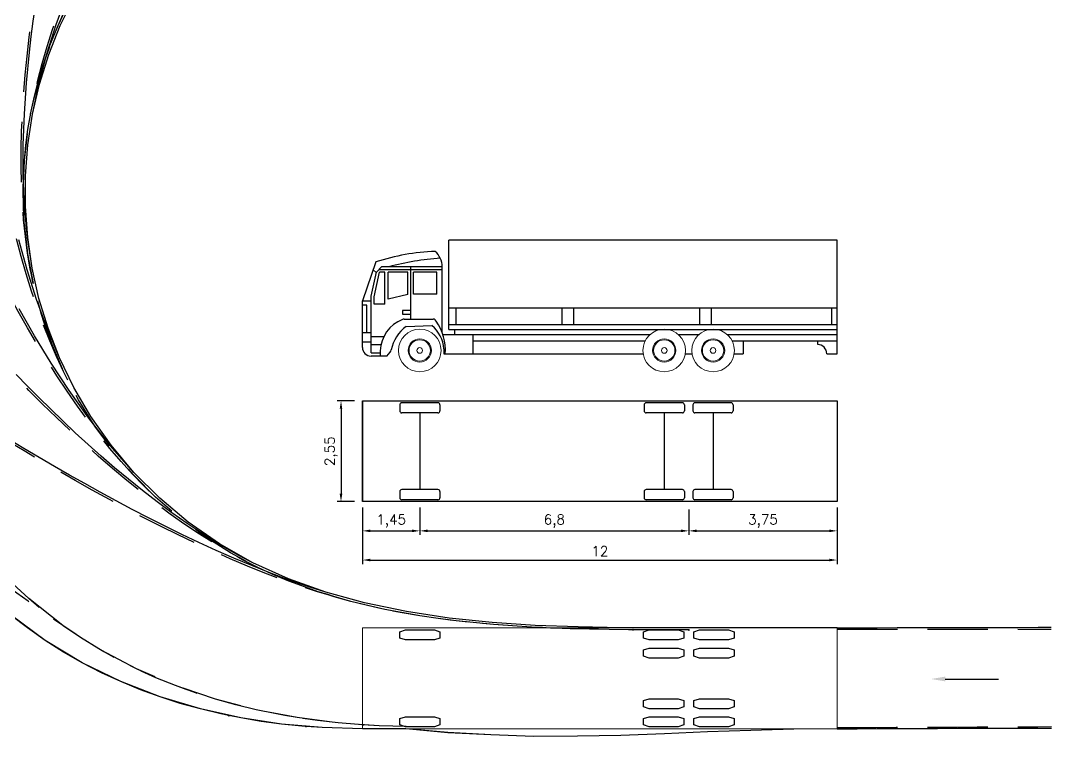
# Model space of a CAD drawing. Header units: millimetres. Extents: x -39.7 to 1.2, y -0.2 to 39.9.
# Drawn here: x -26.06 to 0, y -0.21 to 17.89 of the extents above; entities that cross this region are included whole.
import ezdxf
from ezdxf import colors
from ezdxf.entities.mleader import LeaderData, LeaderLine
from ezdxf.math import Vec2, Vec3

# ---------------------------------------------------------------- set-up
doc = ezdxf.new("R2010")
doc.units = ezdxf.units.MM
doc.linetypes.add('DASHEDX2', pattern=[1.5, 1, -0.5])
doc.styles.get("Standard").update_dxf_attribs({"font": 'romans'})
doc.dimstyles.new('ISO-25', dxfattribs={"dimtxt": 2.5, "dimasz": 2.5, "dimexe": 1.25, "dimexo": 0.625, "dimtad": 1, "dimtxsty": 'Standard', "dimcen": 2.5, "dimadec": 0, "dimazin": 0, "dimtfac": 1, "dimtmove": 0, "dimatfit": 3, "dimfxl": 1, "dimarcsym": 0})

# ---------------------------------------------------------------- blocks, each defined once
blk = doc.blocks.new('*U940')
at = {"color": 2, "lineweight": 0}
blk.add_circle((0, 0), 0.0127, dxfattribs=at)
blk = doc.blocks.new('*U941')
at = {"color": 2, "lineweight": 0}
blk.add_circle((0, 0), 0.0127, dxfattribs=at)
blk = doc.blocks.new('*U942')
at = {"color": 2, "lineweight": 0}
blk.add_circle((0, 0), 0.0127, dxfattribs=at)
blk = doc.blocks.new('*U943')
at = {"color": 1, "lineweight": 0}
blk.add_circle((0, 0), 0.0127, dxfattribs=at)
blk = doc.blocks.new('*U945')
at = {"color": 1, "linetype": 'Continuous', "lineweight": 0, "ltscale": 1.524}
blk.add_lwpolyline([(0, 1.275), (-12, 1.275), (-12, -1.275), (0, -1.275), (0, 1.275), (0, 1.275)], close=True, dxfattribs=at)
at = {"color": 2, "linetype": 'Continuous', "ltscale": 1.524, "flags": 128}
for points in [[(-9.393, 1.018752), (-9.393, 1.177248), (-9.25076, 1.225), (-8.51924, 1.225), (-8.377, 1.177248), (-8.377, 1.018752), (-8.51924, 0.971), (-9.25076, 0.971)], [(-8.123, 1.018752), (-8.123, 1.177248), (-7.98076, 1.225), (-7.24924, 1.225), (-7.107, 1.177248), (-7.107, 1.018752), (-7.24924, 0.971), (-7.98076, 0.971)], [(-9.393, 0.561552), (-9.393, 0.720048), (-9.25076, 0.7678), (-8.51924, 0.7678), (-8.377, 0.720048), (-8.377, 0.561552), (-8.51924, 0.5138), (-9.25076, 0.5138)], [(-8.123, 0.561552), (-8.123, 0.720048), (-7.98076, 0.7678), (-7.24924, 0.7678), (-7.107, 0.720048), (-7.107, 0.561552), (-7.24924, 0.5138), (-7.98076, 0.5138)], [(-9.393, -0.720048), (-9.393, -0.561552), (-9.25076, -0.5138), (-8.51924, -0.5138), (-8.377, -0.561552), (-8.377, -0.720048), (-8.51924, -0.7678), (-9.25076, -0.7678)], [(-8.123, -0.720048), (-8.123, -0.561552), (-7.98076, -0.5138), (-7.24924, -0.5138), (-7.107, -0.561552), (-7.107, -0.720048), (-7.24924, -0.7678), (-7.98076, -0.7678)], [(-9.393, -1.177248), (-9.393, -1.018752), (-9.25076, -0.971), (-8.51924, -0.971), (-8.377, -1.018752), (-8.377, -1.177248), (-8.51924, -1.225), (-9.25076, -1.225)], [(-8.123, -1.177248), (-8.123, -1.018752), (-7.98076, -0.971), (-7.24924, -0.971), (-7.107, -1.018752), (-7.107, -1.177248), (-7.24924, -1.225), (-7.98076, -1.225)]]:
    blk.add_lwpolyline(points, close=True, dxfattribs=at)
blk = doc.blocks.new('*U944')
at = {"color": 2, "linetype": 'Continuous', "ltscale": 1.524, "flags": 128}
for points in [[(-0.508, 1.018752), (-0.508, 1.177248), (-0.36576, 1.225), (0.36576, 1.225), (0.508, 1.177248), (0.508, 1.018752), (0.36576, 0.971), (-0.36576, 0.971)], [(-0.508, -1.177248), (-0.508, -1.018752), (-0.36576, -0.971), (0.36576, -0.971), (0.508, -1.018752), (0.508, -1.177248), (0.36576, -1.225), (-0.36576, -1.225)]]:
    blk.add_lwpolyline(points, close=True, dxfattribs=at)
at = {"rotation": 180}
blk.add_blockref('*U945', (-1.45, 0), dxfattribs=at)
blk = doc.blocks.new('*U946')
at = {"color": 2, "lineweight": 0}
blk.add_circle((0, 0), 0.0127, dxfattribs=at)
blk = doc.blocks.new('*U948')
at = {"color": 2, "lineweight": 0}
blk.add_circle((0, 0), 0.0127, dxfattribs=at)
blk = doc.blocks.new('*U950')
at = {"color": 1, "lineweight": 0}
blk.add_circle((0, 0), 0.0127, dxfattribs=at)
blk = doc.blocks.new('*U952')
at = {"color": 2, "lineweight": 0}
blk.add_circle((0, 0), 0.0127, dxfattribs=at)
blk = doc.blocks.new('*U957')
at = {"color": 2, "lineweight": 0}
blk.add_circle((0, 0), 0.0127, dxfattribs=at)
blk = doc.blocks.new('*U962')
at = {"color": 2, "lineweight": 0}
blk.add_circle((0, 0), 0.0127, dxfattribs=at)
blk = doc.blocks.new('*U967')
at = {"color": 2, "lineweight": 0}
blk.add_circle((0, 0), 0.0127, dxfattribs=at)
blk = doc.blocks.new('*U973')
at = {"color": 2, "lineweight": 0}
blk.add_circle((0, 0), 0.0127, dxfattribs=at)
blk = doc.blocks.new('*U979')
at = {"color": 2, "lineweight": 0}
blk.add_circle((0, 0), 0.0127, dxfattribs=at)
blk = doc.blocks.new('*U980')
at = {"color": 1, "lineweight": 0}
blk.add_circle((0, 0), 0.0127, dxfattribs=at)
blk = doc.blocks.new('*U983')
at = {"color": 1, "lineweight": 0}
blk.add_circle((0, 0), 0.0127, dxfattribs=at)
blk = doc.blocks.new('*U986')
at = {"color": 2, "lineweight": 0}
blk.add_circle((0, 0), 0.0127, dxfattribs=at)
blk = doc.blocks.new('*U991')
at = {"color": 2, "lineweight": 0}
blk.add_circle((0, 0), 0.0127, dxfattribs=at)
blk = doc.blocks.new('*D997')
at = {"color": 0, "lineweight": -2, "transparency": 16777216}
for p, q in [((1.45, -0.15), (1.45, -0.838)), ((8.25, -0.2), (8.25, -0.838)), ((1.65, -0.738), (8.05, -0.738))]:
    blk.add_line(p, q, dxfattribs=at)
at = {"color": 0, "transparency": 16777216}
for points in [[(1.65, -0.705), (1.65, -0.772), (1.45, -0.738)], [(8.05, -0.705), (8.05, -0.772), (8.25, -0.738)]]:
    blk.add_solid(points, dxfattribs=at)
at = {"layer": 'Defpoints', "color": 0, "transparency": 16777216}
for p in [(1.45, 0.05), (8.25, 0), (8.25, -0.738)]:
    blk.add_point(p, dxfattribs=at)
at = {"color": 0, "transparency": 16777216, "insert": (4.85, -0.489), "char_height": 0.25, "attachment_point": 5}
blk.add_mtext('6,8', dxfattribs=at)
blk = doc.blocks.new('*D998')
at = {"color": 0, "lineweight": -2, "transparency": 16777216}
for p, q in [((0, -0.2), (0, -1.577)), ((12, -0.2), (12, -1.577)), ((0.2, -1.477), (11.8, -1.477))]:
    blk.add_line(p, q, dxfattribs=at)
at = {"color": 0, "transparency": 16777216}
for points in [[(0.2, -1.443), (0.2, -1.51), (0, -1.477)], [(11.8, -1.443), (11.8, -1.51), (12, -1.477)]]:
    blk.add_solid(points, dxfattribs=at)
at = {"layer": 'Defpoints', "color": 0, "transparency": 16777216}
for p in [(0, 0), (12, 0), (12, -1.477)]:
    blk.add_point(p, dxfattribs=at)
at = {"color": 0, "transparency": 16777216, "insert": (6, -1.252), "char_height": 0.25, "attachment_point": 5}
blk.add_mtext('12', dxfattribs=at)
blk = doc.blocks.new('*D999')
at = {"color": 0, "lineweight": -2, "transparency": 16777216}
for p, q in [((0, -0.15), (0, -0.838)), ((1.45, -0.15), (1.45, -0.838)), ((0.2, -0.738), (1.25, -0.738))]:
    blk.add_line(p, q, dxfattribs=at)
at = {"color": 0, "transparency": 16777216}
for points in [[(0.2, -0.705), (0.2, -0.772), (0, -0.738)], [(1.25, -0.705), (1.25, -0.772), (1.45, -0.738)]]:
    blk.add_solid(points, dxfattribs=at)
at = {"layer": 'Defpoints', "color": 0, "transparency": 16777216}
for p in [(0, 0.05), (1.45, 0.05), (1.45, -0.738)]:
    blk.add_point(p, dxfattribs=at)
at = {"color": 0, "transparency": 16777216, "insert": (0.725, -0.489), "char_height": 0.25, "attachment_point": 5}
blk.add_mtext('1,45', dxfattribs=at)
blk = doc.blocks.new('*D1000')
at = {"color": 0, "lineweight": -2, "transparency": 16777216}
for p, q in [((-0.2, 2.55), (-0.644, 2.55)), ((-0.544, 2.35), (-0.544, 0.2)), ((-0.2, 0), (-0.644, 0))]:
    blk.add_line(p, q, dxfattribs=at)
at = {"color": 0, "transparency": 16777216}
for points in [[(-0.577, 2.35), (-0.511, 2.35), (-0.544, 2.55)], [(-0.577, 0.2), (-0.511, 0.2), (-0.544, 0)]]:
    blk.add_solid(points, dxfattribs=at)
at = {"layer": 'Defpoints', "color": 0, "transparency": 16777216}
for p in [(0, 2.55), (-0.544, 0), (0, 0)]:
    blk.add_point(p, dxfattribs=at)
at = {"color": 0, "transparency": 16777216, "insert": (-0.793, 1.275), "char_height": 0.25, "attachment_point": 5, "rotation": 90}
blk.add_mtext('2,55', dxfattribs=at)
blk = doc.blocks.new('*D1001')
at = {"color": 0, "lineweight": -2, "transparency": 16777216}
for p, q in [((8.25, -0.2), (8.25, -0.838)), ((12, -0.15), (12, -0.838)), ((8.45, -0.738), (11.8, -0.738))]:
    blk.add_line(p, q, dxfattribs=at)
at = {"color": 0, "transparency": 16777216}
for points in [[(8.45, -0.705), (8.45, -0.772), (8.25, -0.738)], [(11.8, -0.705), (11.8, -0.772), (12, -0.738)]]:
    blk.add_solid(points, dxfattribs=at)
at = {"layer": 'Defpoints', "color": 0, "transparency": 16777216}
for p in [(8.25, 0), (12, 0.05), (12, -0.738)]:
    blk.add_point(p, dxfattribs=at)
at = {"color": 0, "transparency": 16777216, "insert": (10.125, -0.489), "char_height": 0.25, "attachment_point": 5}
blk.add_mtext('3,75', dxfattribs=at)
blk = doc.blocks.new('A$C57FE69EF')
at = {"color": 0}
for p, q in [((12, 6.612), (2.185, 6.612)), ((2.185, 4.357), (2.185, 6.612)), ((12, 4.357), (12, 6.612)), ((0.34, 6.061), (-0.001, 5.078)), ((0.221, 5.199), (0.351, 5.801)), ((0.271, 5.864), (0.346, 5.795)), ((0.295, 5.184), (0.428, 5.801)), ((0.351, 5.801), (0.481, 5.942)), ((0.416, 5.871), (2.014, 5.871)), ((0.563, 5.801), (0.428, 5.801)), ((2.014, 5.942), (0.481, 5.942)), ((0.563, 4.998), (0.563, 5.801)), ((1.143, 5.801), (0.652, 5.801)), ((0.652, 5.118), (0.652, 5.801)), ((1.143, 5.243), (1.143, 5.801)), ((1.218, 4.619), (1.218, 5.942)), ((1.88, 5.801), (1.285, 5.801)), ((1.285, 5.251), (1.285, 5.801)), ((1.88, 5.251), (1.88, 5.801)), ((2.014, 4.278), (2.014, 5.942)), ((1.143, 5.243), (0.652, 5.118)), ((1.88, 5.251), (1.285, 5.251)), ((-0.001, 5.078), (0.221, 5.078)), ((-0.001, 3.898), (-0.001, 5.078)), ((0.11, 4.969), (-0.001, 4.969)), ((0.11, 4.275), (0.11, 4.969)), ((0.221, 3.762), (0.221, 5.199)), ((0.295, 4.998), (0.295, 5.184)), ((0.563, 4.998), (0.295, 4.998)), ((1.218, 4.834), (1.009, 4.834)), ((1.009, 4.834), (1.009, 4.745)), ((1.009, 4.745), (1.218, 4.745)), ((1.218, 4.745), (1.218, 4.834)), ((2.185, 4.899), (12, 4.899)), ((2.356, 4.899), (2.356, 4.476)), ((5.042, 4.899), (5.042, 4.476)), ((5.332, 4.899), (5.332, 4.476)), ((8.524, 4.899), (8.524, 4.476)), ((8.814, 4.899), (8.814, 4.476)), ((11.858, 4.899), (11.858, 4.476)), ((1.056, 4.619), (1.79, 4.619)), ((1.105, 4.433), (1.752, 4.456)), ((1.865, 4.567), (1.839, 4.597)), ((2.185, 4.476), (12, 4.476)), ((-0.001, 4.275), (0.221, 4.275)), ((2.03, 4.23), (4.884, 4.23)), ((2.185, 4.357), (5.157, 4.357)), ((2.326, 4.357), (2.326, 4.23)), ((2.797, 3.74), (2.797, 4.23)), ((4.884, 4.23), (7.275, 4.23)), ((5.157, 4.357), (7.548, 4.357)), ((6.553, 4.357), (12, 4.357)), ((9.217, 4.231), (12, 4.231)), ((12, 3.74), (12, 4.357)), ((-0.001, 4.045), (0.221, 4.045)), ((0.533, 4.165), (0.221, 4.165)), ((0.464, 3.965), (0.221, 3.965)), ((2.797, 4.067), (4.757, 4.067)), ((4.757, 4.067), (7.148, 4.067)), ((9.344, 4.067), (12, 4.067)), ((9.624, 4.067), (9.624, 3.74)), ((11.509, 3.972), (11.509, 4.068)), ((0.444, 3.682), (0.215, 3.682)), ((0.221, 3.762), (0.443, 3.762)), ((0.444, 3.816), (0.444, 3.682)), ((0.614, 3.682), (0.697, 3.784)), ((2.058, 3.74), (7.097, 3.74)), ((8.161, 3.74), (8.331, 3.74)), ((9.395, 3.74), (9.624, 3.74)), ((11.738, 3.74), (12, 3.74))]:
    blk.add_line(p, q, dxfattribs=at)
for p, q in [((7.983, 4.23), (8.509, 4.231)), ((0.614, 3.682), (0.444, 3.682)), ((2.058, 3.861), (2.058, 3.74)), ((0, 2.55), (0, 0)), ((0.942, 2.45), (0.942, 2.296)), ((1.908, 2.5), (0.992, 2.5)), ((1.958, 2.45), (1.958, 2.296)), ((7.121, 2.45), (7.121, 2.296)), ((8.087, 2.5), (7.171, 2.5)), ((8.137, 2.45), (8.137, 2.296)), ((8.355, 2.45), (8.355, 2.296)), ((9.321, 2.5), (8.405, 2.5)), ((9.371, 2.45), (9.371, 2.296)), ((1.908, 2.246), (0.992, 2.246)), ((1.45, 2.246), (1.45, 0.304)), ((8.087, 2.246), (7.171, 2.246)), ((7.629, 2.246), (7.629, 0.304)), ((9.321, 2.246), (8.405, 2.246)), ((8.863, 2.246), (8.863, 0.304)), ((1.908, 0.304), (0.992, 0.304)), ((8.087, 0.304), (7.171, 0.304)), ((9.321, 0.304), (8.405, 0.304)), ((0.942, 0.254), (0.942, 0.1)), ((1.908, 0.05), (0.992, 0.05)), ((1.958, 0.254), (1.958, 0.1)), ((7.121, 0.254), (7.121, 0.1)), ((8.087, 0.05), (7.171, 0.05)), ((8.137, 0.254), (8.137, 0.1)), ((8.355, 0.254), (8.355, 0.1)), ((9.321, 0.05), (8.405, 0.05)), ((9.371, 0.254), (9.371, 0.1))]:
    blk.add_line(p, q)
blk.add_lwpolyline([(0, 2.55), (12, 2.55), (12, 0), (0, 0)], close=True)
at = {"color": 0, "lineweight": 0}
for centre, radius in [((1.447, 3.824), 0.539), ((7.629, 3.824), 0.539), ((8.863, 3.824), 0.539), ((1.447, 3.824), 0.294), ((1.447, 3.824), 0.269), ((7.629, 3.824), 0.294), ((7.629, 3.824), 0.269), ((8.863, 3.824), 0.294), ((8.863, 3.824), 0.269), ((1.447, 3.824), 0.0705), ((7.629, 3.824), 0.0705), ((8.863, 3.824), 0.0705)]:
    blk.add_circle(centre, radius, dxfattribs=at)
at = {"color": 0}
for centre, radius, start, end in [((2.001, 1.091), 5.24, 91.8119, 108.4813), ((1.502, 5.94), 0.512, 0.2202, 49.3637), ((2.434, -0.778), 6.948, 93.8605, 104.7344), ((1.347, 3.771), 0.904, 112.0837, 177.1659), ((1.716, 3.623), 1.015, 127.003, 167.7181), ((1.056, 4.489), 0.13, 90, 112.0837), ((1.226, 3.809), 0.834, 3.6349, 50.897), ((1.79, 4.554), 0.0648, 41.2905, 90), ((0.766, 3.817), 1.33, 356.6596, 34.2996), ((11.509, 3.743), 0.229, 359.1547, 90.027), ((0.215, 3.898), 0.216, 180, 270), ((0.597, 3.866), 0.13, 320.5059, 347.7181)]:
    blk.add_arc(centre, radius, start, end, dxfattribs=at)
for centre, start, end in [((0.992, 2.45), 90, 180), ((1.908, 2.45), 0, 90), ((7.171, 2.45), 90, 180), ((8.087, 2.45), 0, 90), ((8.405, 2.45), 90, 180), ((9.321, 2.45), 0, 90), ((0.992, 2.296), 180, 270), ((1.908, 2.296), 270, 0), ((7.171, 2.296), 180, 270), ((8.087, 2.296), 270, 0), ((8.405, 2.296), 180, 270), ((9.321, 2.296), 270, 0), ((0.992, 0.254), 90, 180), ((1.908, 0.254), 0, 90), ((7.171, 0.254), 90, 180), ((8.087, 0.254), 0, 90), ((8.405, 0.254), 90, 180), ((9.321, 0.254), 0, 90), ((0.992, 0.1), 180, 270), ((1.908, 0.1), 270, 0), ((7.171, 0.1), 180, 270), ((8.087, 0.1), 270, 0), ((8.405, 0.1), 180, 270), ((9.321, 0.1), 270, 0)]:
    blk.add_arc(centre, 0.05, start, end)
dim = blk.add_linear_dim(base=(-0.544, 0), p1=(0, 2.55), p2=(0, 0), angle=270, dimstyle='ISO-25', override={"dimtxt": 0.25, "dimasz": 0.2, "dimexe": 0.1, "dimexo": 0.2, "dimgap": 0.1})
dim.commit()
dim.dimension.update_dxf_attribs({"geometry": '*D1000', "text_midpoint": (-0.793, 1.275)})
for base, p1, p2, picture, middle in [((1.45, -0.738), (0, 0.05), (1.45, 0.05), '*D999', (0.725, -0.489)), ((12, -1.477), (0, 0), (12, 0), '*D998', (6, -1.252)), ((8.25, -0.738), (1.45, 0.05), (8.25, 0), '*D997', (4.85, -0.489)), ((12, -0.738), (8.25, 0), (12, 0.05), '*D1001', (10.125, -0.489))]:
    dim = blk.add_linear_dim(base=base, p1=p1, p2=p2, dimstyle='ISO-25', override={"dimtxt": 0.25, "dimasz": 0.2, "dimexe": 0.1, "dimexo": 0.2, "dimgap": 0.1})
    dim.commit()
    dim.dimension.update_dxf_attribs({"geometry": picture, "text_midpoint": middle})
blk = doc.blocks.new('LV_A')
at = {"color": 1, "linetype": 'Continuous', "ltscale": 1.524, "flags": 128}
for points in [[(-25.792, 17.489), (-25.743, 17.878), (-25.689, 18.266)], [(-5.417, 2.534), (-6.508, 2.534), (-7.599, 2.534), (-8.69, 2.534), (-9.781, 2.534), (-10.872, 2.54), (-11.962, 2.559), (-13.052, 2.6), (-14.141, 2.673), (-15.226, 2.785), (-16.304, 2.948), (-17.371, 3.17), (-17.371, 3.17), (-17.371, 3.17), (-18.345, 3.44), (-19.287, 3.776), (-20.188, 4.182), (-21.036, 4.663), (-21.823, 5.21), (-22.545, 5.815), (-23.197, 6.468), (-23.776, 7.159), (-24.282, 7.879), (-24.715, 8.618), (-25.076, 9.367), (-25.368, 10.117), (-25.597, 10.867), (-25.769, 11.632), (-25.883, 12.407), (-25.939, 13.189), (-25.937, 13.972), (-25.876, 14.753), (-25.757, 15.527), (-25.581, 16.29), (-25.348, 17.037), (-25.06, 17.766), (-24.719, 18.47)], [(-5.417, 2.534), (-6.508, 2.534), (-7.599, 2.534), (-8.69, 2.534), (-9.781, 2.534), (-10.872, 2.54), (-11.962, 2.559), (-13.052, 2.6), (-14.141, 2.673), (-15.226, 2.785), (-16.304, 2.948), (-17.371, 3.17), (-17.371, 3.17), (-17.371, 3.17), (-18.345, 3.44), (-19.287, 3.776), (-20.188, 4.182), (-21.036, 4.663), (-21.823, 5.21), (-22.545, 5.815), (-23.197, 6.468), (-23.776, 7.159), (-24.282, 7.879), (-24.715, 8.618), (-25.076, 9.367), (-25.368, 10.117), (-25.597, 10.867), (-25.769, 11.632), (-25.883, 12.407), (-25.939, 13.189), (-25.937, 13.972), (-25.876, 14.753), (-25.757, 15.527), (-25.581, 16.29), (-25.348, 17.037), (-25.06, 17.766), (-24.719, 18.47)], [(-5.417, 2.534), (-6.508, 2.534), (-7.599, 2.534), (-8.69, 2.534), (-9.781, 2.534), (-10.872, 2.54), (-11.962, 2.559), (-13.052, 2.6), (-14.141, 2.673), (-15.226, 2.785), (-16.304, 2.948), (-17.371, 3.17), (-17.371, 3.17), (-17.371, 3.17), (-18.345, 3.44), (-19.287, 3.776), (-20.188, 4.182), (-21.036, 4.663), (-21.823, 5.21), (-22.545, 5.815), (-23.197, 6.468), (-23.776, 7.159), (-24.282, 7.879), (-24.715, 8.618), (-25.076, 9.367), (-25.368, 10.117), (-25.597, 10.867), (-25.769, 11.632), (-25.883, 12.407), (-25.939, 13.189), (-25.937, 13.972), (-25.876, 14.753), (-25.757, 15.527), (-25.581, 16.29), (-25.348, 17.037), (-25.06, 17.766), (-24.72, 18.471)], [(-20.449, 4.318), (-20.621, 4.411), (-21.041, 4.654), (-21.45, 4.908), (-21.848, 5.172), (-22.236, 5.444), (-22.613, 5.723), (-22.98, 6.007), (-23.338, 6.295), (-23.686, 6.586), (-24.026, 6.88), (-24.357, 7.175), (-24.679, 7.471), (-24.994, 7.768), (-25.3, 8.063), (-25.599, 8.358), (-25.89, 8.651), (-26.174, 8.942)], [(-5.417, 2.534), (-6.508, 2.534), (-7.599, 2.534), (-8.69, 2.534), (-9.781, 2.534), (-10.872, 2.54), (-11.962, 2.559), (-13.052, 2.6), (-14.141, 2.673), (-15.226, 2.785), (-16.304, 2.948), (-17.371, 3.17), (-17.371, 3.17), (-17.371, 3.17), (-18.345, 3.44), (-19.287, 3.776), (-20.188, 4.182), (-21.036, 4.663), (-21.823, 5.21), (-22.545, 5.815), (-23.197, 6.468), (-23.776, 7.159), (-24.282, 7.879), (-24.715, 8.618), (-25.076, 9.367), (-25.368, 10.117), (-25.597, 10.867), (-25.769, 11.632), (-25.883, 12.407), (-25.939, 13.189), (-25.937, 13.972), (-25.876, 14.753), (-25.76, 15.527), (-25.597, 16.293), (-25.395, 17.05), (-25.16, 17.798), (-24.896, 18.535)], [(-20.798, 0.318), (-21.003, 0.362), (-21.514, 0.485), (-22.024, 0.627), (-22.53, 0.789), (-23.032, 0.972), (-23.529, 1.177), (-24.019, 1.403), (-24.502, 1.652), (-24.976, 1.923), (-25.439, 2.217), (-25.891, 2.535), (-26.329, 2.876)], [(-5.417, 2.534), (-6.508, 2.534), (-7.599, 2.534), (-8.69, 2.534), (-9.781, 2.534), (-10.872, 2.54), (-11.962, 2.559), (-13.052, 2.6), (-14.141, 2.673), (-15.226, 2.785), (-16.304, 2.948), (-17.371, 3.17), (-17.371, 3.17), (-17.371, 3.17), (-18.345, 3.44), (-19.287, 3.776), (-20.188, 4.182), (-21.036, 4.663), (-21.823, 5.21), (-22.545, 5.815), (-23.197, 6.468), (-23.776, 7.159), (-24.282, 7.879), (-24.715, 8.618), (-25.076, 9.367), (-25.368, 10.117), (-25.597, 10.867), (-25.769, 11.632), (-25.888, 12.407), (-25.961, 13.187), (-25.995, 13.97), (-25.995, 14.753), (-25.967, 15.537), (-25.913, 16.319), (-25.838, 17.099), (-25.792, 17.489)], [(-5.417, 2.534), (-6.508, 2.534), (-7.599, 2.534), (-8.69, 2.534), (-9.781, 2.534), (-10.872, 2.54), (-11.962, 2.559), (-13.052, 2.6), (-14.141, 2.673), (-15.226, 2.785), (-16.304, 2.948), (-17.371, 3.17), (-17.371, 3.17), (-17.371, 3.17), (-18.345, 3.44), (-19.287, 3.776), (-20.188, 4.182), (-21.036, 4.663), (-21.823, 5.21), (-22.545, 5.815), (-23.197, 6.468), (-23.776, 7.159), (-24.282, 7.879), (-24.715, 8.618), (-25.082, 9.364), (-25.393, 10.107), (-25.661, 10.844), (-25.898, 11.592), (-26.108, 12.348)], [(-5.417, -0.016), (-6.508, -0.027), (-7.599, -0.059), (-8.691, -0.095), (-9.785, -0.141), (-10.882, -0.183), (-11.98, -0.199), (-13.082, -0.208), (-14.176, -0.172), (-15.264, -0.121), (-16.326, -0.016), (-17.417, -0.016), (-17.417, -0.016), (-18.437, 0.014), (-19.462, 0.103), (-20.49, 0.258), (-21.514, 0.485), (-22.53, 0.789), (-23.529, 1.177), (-24.502, 1.652), (-25.439, 2.217), (-26.329, 2.876)], [(-18.728, 3.56), (-18.824, 3.591), (-19.295, 3.755), (-19.759, 3.928), (-20.218, 4.11), (-20.669, 4.298), (-21.114, 4.493), (-21.553, 4.693), (-21.985, 4.898), (-22.41, 5.106), (-22.829, 5.318), (-23.242, 5.532), (-23.648, 5.748), (-24.047, 5.965), (-24.44, 6.183), (-24.826, 6.401), (-25.207, 6.62), (-25.591, 6.844), (-25.979, 7.074), (-26.371, 7.309)], [(-18.847, 0.042), (-18.949, 0.051), (-19.462, 0.103), (-19.976, 0.172), (-20.49, 0.258), (-21.003, 0.362), (-21.514, 0.485), (-22.024, 0.627), (-22.53, 0.789), (-23.032, 0.972), (-23.529, 1.177), (-24.019, 1.403), (-24.502, 1.652), (-24.976, 1.923), (-25.439, 2.217), (-25.891, 2.535), (-26.33, 2.875)], [(-5.417, 2.534), (-6.508, 2.534), (-7.599, 2.534), (-8.69, 2.534), (-9.781, 2.534), (-10.872, 2.54), (-11.962, 2.559), (-13.052, 2.6), (-14.141, 2.673), (-15.226, 2.785), (-16.304, 2.948), (-17.371, 3.17), (-17.371, 3.17), (-17.371, 3.17), (-18.345, 3.44), (-19.287, 3.776), (-20.188, 4.182), (-21.036, 4.663), (-21.823, 5.21), (-22.545, 5.815), (-23.2, 6.465), (-23.794, 7.144), (-24.337, 7.837), (-24.834, 8.536), (-25.29, 9.232), (-25.709, 9.919), (-26.1, 10.601)], [(-5.417, 2.534), (-6.508, 2.534), (-7.599, 2.534), (-8.69, 2.534), (-9.781, 2.534), (-10.872, 2.54), (-11.962, 2.559), (-13.052, 2.6), (-14.141, 2.673), (-15.226, 2.785), (-16.304, 2.948), (-17.371, 3.17), (-17.371, 3.17), (-17.371, 3.17), (-18.345, 3.44), (-19.287, 3.776), (-20.188, 4.182), (-20.449, 4.318)], [(-5.417, 2.534), (-6.508, 2.534), (-7.599, 2.534), (-8.69, 2.534), (-9.781, 2.534), (-10.872, 2.54), (-11.962, 2.559), (-13.052, 2.6), (-14.141, 2.673), (-15.226, 2.785), (-16.304, 2.948), (-17.371, 3.17), (-17.371, 3.17), (-17.371, 3.17), (-18.346, 3.438), (-18.728, 3.56)], [(-5.417, 2.534), (-4.911, 2.537), (-4.404, 2.54), (-3.897, 2.542), (-3.389, 2.544), (-2.881, 2.545), (-2.373, 2.546), (-1.864, 2.547), (-1.355, 2.548), (-0.846, 2.549), (-0.336, 2.55), (-0.003, 2.55)], [(-5.417, -0.016), (-6.508, -0.027), (-7.599, -0.059), (-8.691, -0.095), (-9.785, -0.141), (-10.882, -0.183), (-11.98, -0.199), (-13.082, -0.208), (-14.176, -0.172), (-15.264, -0.121), (-16.326, -0.016), (-17.417, -0.016), (-17.417, -0.016), (-18.437, 0.014), (-19.462, 0.103), (-20.49, 0.258), (-20.798, 0.318)], [(-5.417, -0.016), (-6.508, -0.027), (-7.599, -0.059), (-8.691, -0.095), (-9.785, -0.141), (-10.882, -0.183), (-11.98, -0.199), (-13.082, -0.208), (-14.176, -0.172), (-15.262, -0.112), (-16.326, -0.016), (-17.417, -0.016), (-17.417, -0.016), (-18.437, 0.014), (-18.847, 0.042)], [(-5.417, -0.016), (-4.911, -0.013), (-4.404, -0.01), (-3.897, -0.008), (-3.389, -0.006), (-2.881, -0.005), (-2.373, -0.004), (-1.864, -0.003), (-1.355, -0.002), (-0.846, -0.001), (-0.336, 0), (0, 0)]]:
    blk.add_lwpolyline(points, dxfattribs=at)
at = {"color": 2, "linetype": 'DASHEDX2', "ltscale": 1.524, "flags": 128}
for points in [[(-25.844, 11.765), (-25.881, 11.998), (-25.932, 12.388), (-25.968, 12.78), (-25.989, 13.173), (-25.996, 13.566), (-25.988, 13.959), (-25.965, 14.352), (-25.928, 14.744), (-25.875, 15.143), (-25.807, 15.55), (-25.724, 15.965), (-25.626, 16.385), (-25.515, 16.81), (-25.391, 17.239), (-25.255, 17.671), (-25.107, 18.105), (-24.948, 18.54), (-24.779, 18.976), (-24.6, 19.413), (-24.413, 19.849), (-24.218, 20.286), (-24.015, 20.722), (-23.805, 21.158), (-23.588, 21.593), (-23.365, 22.028), (-23.137, 22.461), (-22.904, 22.894), (-22.665, 23.325), (-22.422, 23.756), (-22.175, 24.186), (-21.925, 24.615), (-21.67, 25.042), (-21.413, 25.469), (-21.152, 25.895), (-20.889, 26.321), (-20.623, 26.745), (-20.354, 27.169), (-20.084, 27.591), (-19.811, 28.014), (-19.536, 28.435), (-19.26, 28.856), (-18.982, 29.276), (-18.702, 29.696), (-18.422, 30.115), (-18.139, 30.533), (-17.856, 30.951), (-17.571, 31.369), (-17.4, 31.619)], [(-24.866, 8.798), (-24.976, 9.021), (-25.154, 9.402), (-25.324, 9.798), (-25.485, 10.205), (-25.638, 10.623), (-25.783, 11.051), (-25.919, 11.487), (-26.048, 11.931), (-26.169, 12.382), (-26.282, 12.839), (-26.388, 13.301), (-26.488, 13.768), (-26.581, 14.24), (-26.668, 14.715), (-26.75, 15.194), (-26.826, 15.675), (-26.897, 16.16), (-26.963, 16.646), (-27.024, 17.135), (-27.082, 17.626), (-27.135, 18.118), (-27.185, 18.612), (-27.231, 19.107), (-27.274, 19.603), (-27.314, 20.101), (-27.352, 20.599), (-27.386, 21.099), (-27.419, 21.599), (-27.449, 22.1), (-27.476, 22.601), (-27.502, 23.103), (-27.526, 23.606), (-27.549, 24.109), (-27.569, 24.612), (-27.589, 25.116), (-27.607, 25.621), (-27.623, 26.125), (-27.639, 26.63), (-27.653, 27.135), (-27.667, 27.64), (-27.679, 28.146), (-27.691, 28.652), (-27.701, 29.158), (-27.711, 29.664), (-27.72, 30.17), (-27.729, 30.677), (-27.737, 31.183), (-27.742, 31.487)], [(-25.127, 9.358), (-25.276, 9.721), (-25.412, 10.091), (-25.534, 10.465), (-25.642, 10.843), (-25.736, 11.225), (-25.817, 11.614), (-25.885, 12.016), (-25.941, 12.431), (-25.985, 12.858), (-26.018, 13.293), (-26.038, 13.737), (-26.048, 14.188), (-26.047, 14.645), (-26.036, 15.107), (-26.015, 15.574), (-25.985, 16.044), (-25.946, 16.518), (-25.899, 16.994), (-25.845, 17.472), (-25.783, 17.953), (-25.714, 18.434), (-25.64, 18.918), (-25.559, 19.402), (-25.473, 19.887), (-25.382, 20.372), (-25.286, 20.859), (-25.185, 21.345), (-25.081, 21.832), (-24.973, 22.32), (-24.861, 22.807), (-24.746, 23.295), (-24.627, 23.782), (-24.506, 24.27), (-24.383, 24.757), (-24.257, 25.245), (-24.128, 25.733), (-23.998, 26.22), (-23.865, 26.708), (-23.731, 27.195), (-23.595, 27.682), (-23.458, 28.17), (-23.319, 28.657), (-23.178, 29.144), (-23.037, 29.631), (-22.894, 30.118), (-22.75, 30.605), (-22.606, 31.091), (-22.577, 31.189)], [(-25.991, 13.251), (-25.996, 13.566), (-25.988, 13.959), (-25.965, 14.352), (-25.928, 14.743), (-25.876, 15.133), (-25.809, 15.521), (-25.728, 15.906), (-25.633, 16.288), (-25.524, 16.665), (-25.401, 17.039), (-25.263, 17.407), (-25.113, 17.771), (-24.946, 18.133), (-24.762, 18.5), (-24.56, 18.869), (-24.343, 19.24), (-24.11, 19.612), (-23.864, 19.983), (-23.605, 20.353), (-23.333, 20.722), (-23.05, 21.09), (-22.757, 21.454), (-22.455, 21.817), (-22.144, 22.177), (-21.824, 22.534), (-21.498, 22.889), (-21.164, 23.241), (-20.824, 23.59), (-20.479, 23.937), (-20.128, 24.28), (-19.772, 24.622), (-19.412, 24.961), (-19.048, 25.298), (-18.68, 25.632), (-18.308, 25.964), (-17.934, 26.295), (-17.556, 26.623), (-17.176, 26.95), (-16.793, 27.274), (-16.408, 27.598), (-16.021, 27.919), (-15.632, 28.24), (-15.241, 28.558), (-14.848, 28.876), (-14.454, 29.192), (-14.059, 29.508), (-13.662, 29.822), (-13.503, 29.947)], [(-25.32, 17.261), (-25.263, 17.407), (-25.113, 17.771), (-24.948, 18.128), (-24.771, 18.479), (-24.58, 18.823), (-24.377, 19.16), (-24.161, 19.489), (-23.934, 19.809), (-23.694, 20.121), (-23.443, 20.424), (-23.18, 20.718), (-22.9, 21.009), (-22.602, 21.299), (-22.288, 21.585), (-21.959, 21.868), (-21.616, 22.146), (-21.261, 22.42), (-20.894, 22.688), (-20.517, 22.951), (-20.131, 23.21), (-19.736, 23.462), (-19.333, 23.71), (-18.923, 23.953), (-18.507, 24.191), (-18.084, 24.424), (-17.657, 24.652), (-17.224, 24.876), (-16.788, 25.096), (-16.347, 25.312), (-15.902, 25.525), (-15.455, 25.733), (-15.004, 25.939), (-14.55, 26.141), (-14.094, 26.34), (-13.636, 26.536), (-13.176, 26.73), (-12.714, 26.921), (-12.25, 27.11), (-11.784, 27.297), (-11.317, 27.482), (-10.849, 27.665), (-10.379, 27.846), (-9.908, 28.025), (-9.437, 28.203), (-8.964, 28.379), (-8.49, 28.555), (-8.016, 28.728), (-7.636, 28.867)], [(-22.943, 6.128), (-23.233, 6.427), (-23.519, 6.743), (-23.802, 7.074), (-24.08, 7.418), (-24.353, 7.775), (-24.621, 8.143), (-24.884, 8.521), (-25.142, 8.909), (-25.395, 9.305), (-25.642, 9.709), (-25.885, 10.12), (-26.122, 10.538), (-26.355, 10.961), (-26.583, 11.39), (-26.807, 11.823), (-27.027, 12.261), (-27.243, 12.702), (-27.455, 13.148), (-27.663, 13.596), (-27.869, 14.048), (-28.071, 14.502), (-28.27, 14.959), (-28.466, 15.418), (-28.66, 15.879), (-28.851, 16.342), (-29.04, 16.807), (-29.226, 17.273), (-29.411, 17.74), (-29.594, 18.209), (-29.775, 18.68), (-29.955, 19.151), (-30.132, 19.623), (-30.309, 20.097), (-30.484, 20.571), (-30.658, 21.046), (-30.831, 21.521), (-31.002, 21.998), (-31.173, 22.475), (-31.343, 22.952), (-31.512, 23.43), (-31.68, 23.909), (-31.847, 24.388), (-32.014, 24.867), (-32.18, 25.347), (-32.345, 25.827), (-32.51, 26.308), (-32.674, 26.789), (-32.707, 26.885)], [(-25.175, 17.626), (-25.113, 17.771), (-24.948, 18.128), (-24.771, 18.479), (-24.58, 18.823), (-24.377, 19.16), (-24.161, 19.489), (-23.934, 19.809), (-23.694, 20.121), (-23.443, 20.424), (-23.181, 20.717), (-22.908, 21), (-22.625, 21.273), (-22.331, 21.535), (-22.028, 21.786), (-21.716, 22.025), (-21.396, 22.253), (-21.067, 22.468), (-20.73, 22.671), (-20.38, 22.865), (-20.014, 23.051), (-19.633, 23.229), (-19.238, 23.4), (-18.831, 23.562), (-18.413, 23.716), (-17.986, 23.861), (-17.549, 23.999), (-17.105, 24.128), (-16.654, 24.249), (-16.197, 24.363), (-15.735, 24.47), (-15.267, 24.571), (-14.795, 24.664), (-14.32, 24.752), (-13.841, 24.834), (-13.359, 24.91), (-12.874, 24.981), (-12.387, 25.048), (-11.898, 25.11), (-11.407, 25.167), (-10.914, 25.221), (-10.419, 25.271), (-9.924, 25.318), (-9.427, 25.361), (-8.929, 25.401), (-8.43, 25.438), (-7.93, 25.473), (-7.429, 25.506), (-7.028, 25.53)], [(-9.167, 2.484), (-10.178, 2.485), (-11.18, 2.494), (-12.17, 2.515), (-13.146, 2.555), (-14.106, 2.62), (-15.046, 2.713), (-15.964, 2.839), (-16.855, 3.003), (-17.715, 3.206), (-18.54, 3.45), (-19.325, 3.737), (-20.064, 4.065), (-20.759, 4.436), (-21.424, 4.858), (-22.055, 5.328), (-22.65, 5.844), (-23.205, 6.403), (-23.716, 7.001), (-24.181, 7.635), (-24.598, 8.303), (-24.964, 9), (-25.276, 9.721), (-25.534, 10.465), (-25.736, 11.225), (-25.881, 11.998), (-25.968, 12.78), (-25.996, 13.566), (-25.965, 14.352), (-25.876, 15.133), (-25.728, 15.906), (-25.524, 16.665), (-25.263, 17.407), (-25.175, 17.626)], [(-19.382, 0.321), (-19.589, 0.359), (-20.106, 0.466), (-20.62, 0.59), (-21.132, 0.732), (-21.64, 0.894), (-22.143, 1.075), (-22.641, 1.276), (-23.131, 1.497), (-23.613, 1.74), (-24.086, 2.004), (-24.548, 2.289), (-24.997, 2.596), (-25.433, 2.925), (-25.853, 3.276), (-26.256, 3.649), (-26.641, 4.042), (-27.004, 4.457), (-27.344, 4.887), (-27.674, 5.314), (-28.001, 5.742), (-28.325, 6.169), (-28.648, 6.595), (-28.968, 7.022), (-29.287, 7.447), (-29.604, 7.873), (-29.92, 8.297), (-30.234, 8.721), (-30.547, 9.145), (-30.859, 9.567), (-31.17, 9.99), (-31.48, 10.411), (-31.788, 10.832), (-32.097, 11.253), (-32.404, 11.673), (-32.711, 12.092), (-33.017, 12.511), (-33.322, 12.93), (-33.627, 13.348), (-33.932, 13.766), (-34.236, 14.183), (-34.54, 14.6), (-34.843, 15.017), (-35.146, 15.433), (-35.449, 15.849), (-35.752, 16.265), (-36.054, 16.681), (-36.356, 17.096), (-36.598, 17.428)], [(-9.167, 2.484), (-10.178, 2.485), (-11.18, 2.494), (-12.17, 2.515), (-13.146, 2.555), (-14.106, 2.62), (-15.046, 2.713), (-15.964, 2.839), (-16.855, 3.003), (-17.715, 3.206), (-18.54, 3.45), (-19.325, 3.737), (-20.064, 4.065), (-20.759, 4.436), (-21.424, 4.858), (-22.055, 5.328), (-22.65, 5.844), (-23.205, 6.403), (-23.716, 7.001), (-24.181, 7.635), (-24.598, 8.303), (-24.964, 9), (-25.276, 9.721), (-25.534, 10.465), (-25.736, 11.225), (-25.881, 11.998), (-25.968, 12.78), (-25.996, 13.566), (-25.965, 14.352), (-25.876, 15.133), (-25.728, 15.906), (-25.524, 16.665), (-25.32, 17.261)], [(-15.967, 0.034), (-16.998, 0.059), (-18.033, 0.135), (-19.071, 0.268), (-20.106, 0.466), (-21.132, 0.732), (-22.143, 1.075), (-23.131, 1.497), (-24.086, 2.004), (-24.997, 2.596), (-25.853, 3.276), (-26.641, 4.042), (-27.346, 4.891), (-27.961, 5.803), (-28.504, 6.757), (-28.975, 7.749), (-29.37, 8.773), (-29.687, 9.824), (-29.926, 10.896), (-30.084, 11.983), (-30.16, 13.078), (-30.154, 14.176), (-30.121, 14.724)], [(-12.464, 2.525), (-12.66, 2.532), (-13.146, 2.555), (-13.628, 2.584), (-14.106, 2.62), (-14.579, 2.662), (-15.046, 2.713), (-15.508, 2.772), (-15.964, 2.839), (-16.413, 2.916), (-16.855, 3.003), (-17.289, 3.099), (-17.715, 3.206), (-18.132, 3.323), (-18.54, 3.45), (-18.938, 3.588), (-19.325, 3.737), (-19.7, 3.896), (-20.065, 4.065), (-20.431, 4.251), (-20.8, 4.454), (-21.17, 4.673), (-21.541, 4.907), (-21.911, 5.154), (-22.28, 5.414), (-22.648, 5.686), (-23.014, 5.97), (-23.378, 6.263), (-23.739, 6.566), (-24.098, 6.877), (-24.454, 7.196), (-24.807, 7.523), (-25.158, 7.856), (-25.506, 8.195), (-25.852, 8.541), (-26.194, 8.891), (-26.535, 9.246), (-26.873, 9.606), (-27.208, 9.969), (-27.542, 10.337), (-27.873, 10.707), (-28.202, 11.081), (-28.53, 11.458), (-28.855, 11.838), (-29.179, 12.22), (-29.502, 12.604), (-29.822, 12.99), (-30.142, 13.378), (-30.396, 13.69)], [(-9.167, 2.484), (-10.178, 2.485), (-11.18, 2.494), (-12.17, 2.515), (-13.146, 2.555), (-14.106, 2.62), (-15.046, 2.713), (-15.964, 2.839), (-16.855, 3.003), (-17.715, 3.206), (-18.54, 3.45), (-19.325, 3.737), (-20.064, 4.065), (-20.759, 4.436), (-21.424, 4.858), (-22.055, 5.328), (-22.65, 5.844), (-23.205, 6.403), (-23.716, 7.001), (-24.181, 7.635), (-24.598, 8.303), (-24.964, 9), (-25.276, 9.721), (-25.534, 10.465), (-25.736, 11.225), (-25.881, 11.998), (-25.968, 12.78), (-25.991, 13.251)], [(-17.411, 0.083), (-17.515, 0.09), (-18.033, 0.135), (-18.552, 0.194), (-19.071, 0.268), (-19.589, 0.359), (-20.106, 0.466), (-20.62, 0.59), (-21.132, 0.732), (-21.64, 0.894), (-22.143, 1.075), (-22.641, 1.276), (-23.131, 1.497), (-23.613, 1.74), (-24.086, 2.004), (-24.548, 2.289), (-24.996, 2.594), (-25.434, 2.901), (-25.869, 3.208), (-26.303, 3.515), (-26.736, 3.822), (-27.167, 4.129), (-27.596, 4.435), (-28.024, 4.742), (-28.451, 5.048), (-28.877, 5.354), (-29.302, 5.659), (-29.725, 5.965), (-30.148, 6.27), (-30.571, 6.574), (-30.992, 6.879), (-31.413, 7.183), (-31.833, 7.487), (-32.253, 7.791), (-32.672, 8.095), (-33.09, 8.398), (-33.508, 8.701), (-33.926, 9.004), (-34.344, 9.307), (-34.761, 9.609), (-35.177, 9.911), (-35.594, 10.214), (-36.01, 10.516), (-36.425, 10.817), (-36.841, 11.119), (-37.256, 11.421), (-37.672, 11.722), (-38.086, 12.024), (-38.501, 12.325)], [(-9.167, 2.484), (-10.178, 2.485), (-11.18, 2.494), (-12.17, 2.515), (-13.146, 2.555), (-14.106, 2.62), (-15.046, 2.713), (-15.964, 2.839), (-16.855, 3.003), (-17.715, 3.206), (-18.54, 3.45), (-19.325, 3.737), (-20.064, 4.065), (-20.759, 4.436), (-21.424, 4.858), (-22.055, 5.328), (-22.65, 5.844), (-23.205, 6.403), (-23.716, 7.001), (-24.181, 7.635), (-24.598, 8.303), (-24.964, 9), (-25.276, 9.721), (-25.534, 10.465), (-25.736, 11.225), (-25.844, 11.765)], [(-10.58, 2.487), (-10.681, 2.488), (-11.18, 2.494), (-11.677, 2.502), (-12.17, 2.515), (-12.66, 2.532), (-13.146, 2.555), (-13.628, 2.584), (-14.106, 2.62), (-14.579, 2.662), (-15.046, 2.713), (-15.508, 2.772), (-15.964, 2.839), (-16.413, 2.916), (-16.855, 3.003), (-17.289, 3.099), (-17.716, 3.206), (-18.145, 3.326), (-18.577, 3.458), (-19.012, 3.602), (-19.448, 3.758), (-19.885, 3.923), (-20.323, 4.099), (-20.761, 4.284), (-21.2, 4.477), (-21.637, 4.678), (-22.075, 4.886), (-22.512, 5.101), (-22.948, 5.323), (-23.383, 5.55), (-23.817, 5.782), (-24.251, 6.02), (-24.683, 6.262), (-25.115, 6.509), (-25.545, 6.759), (-25.975, 7.013), (-26.403, 7.27), (-26.831, 7.531), (-27.258, 7.794), (-27.684, 8.061), (-28.109, 8.329), (-28.534, 8.6), (-28.958, 8.873), (-29.381, 9.148), (-29.803, 9.425), (-30.225, 9.703), (-30.646, 9.983), (-31.067, 10.265), (-31.487, 10.548)], [(-9.167, 2.484), (-10.178, 2.485), (-11.18, 2.494), (-12.17, 2.515), (-13.146, 2.555), (-14.106, 2.62), (-15.046, 2.713), (-15.964, 2.839), (-16.855, 3.003), (-17.715, 3.206), (-18.54, 3.45), (-19.325, 3.737), (-20.064, 4.065), (-20.759, 4.436), (-21.424, 4.858), (-22.055, 5.328), (-22.65, 5.844), (-23.205, 6.403), (-23.716, 7.001), (-24.181, 7.635), (-24.598, 8.303), (-24.964, 9), (-25.127, 9.358)], [(-9.167, 2.484), (-10.178, 2.485), (-11.18, 2.494), (-12.17, 2.515), (-13.146, 2.555), (-14.106, 2.62), (-15.046, 2.713), (-15.964, 2.839), (-16.855, 3.003), (-17.715, 3.206), (-18.54, 3.45), (-19.325, 3.737), (-20.064, 4.065), (-20.759, 4.436), (-21.424, 4.858), (-22.055, 5.328), (-22.65, 5.844), (-23.205, 6.403), (-23.716, 7.001), (-24.181, 7.635), (-24.598, 8.303), (-24.866, 8.798)], [(-9.167, 2.484), (-10.178, 2.485), (-11.18, 2.494), (-12.17, 2.515), (-13.146, 2.555), (-14.106, 2.62), (-15.046, 2.713), (-15.964, 2.839), (-16.855, 3.003), (-17.715, 3.206), (-18.54, 3.45), (-19.325, 3.737), (-20.064, 4.065), (-20.759, 4.436), (-21.424, 4.858), (-22.055, 5.328), (-22.651, 5.845), (-22.943, 6.128)], [(-9.167, 2.484), (-10.178, 2.485), (-11.18, 2.494), (-12.17, 2.515), (-12.464, 2.525)], [(-9.167, 2.484), (-10.178, 2.485), (-10.58, 2.487)], [(-5.417, 2.502), (-4.947, 2.502), (-4.434, 2.502), (-3.922, 2.502), (-3.41, 2.502), (-2.898, 2.502), (-2.389, 2.502), (-1.877, 2.502), (-1.366, 2.502), (-0.855, 2.502), (-0.344, 2.502), (-0.003, 2.502)], [(-15.967, 0.034), (-16.998, 0.059), (-18.033, 0.135), (-19.071, 0.268), (-19.382, 0.321)], [(-15.967, 0.034), (-16.998, 0.059), (-17.411, 0.083)], [(-5.417, 0.017), (-4.947, 0.017), (-4.434, 0.02), (-3.922, 0.022), (-3.41, 0.024), (-2.899, 0.026), (-2.389, 0.028), (-1.877, 0.03), (-1.366, 0.032), (-0.855, 0.034), (-0.344, 0.036), (0, 0.038)]]:
    blk.add_lwpolyline(points, dxfattribs=at)
for name, p in [('A$C57FE69EF', (-17.417, 5.728)), ('*U944', (-15.967, 1.259)), ('*U942', (-10.58, 2.487)), ('*U948', (-10.58, 2.487)), ('*U941', (-9.167, 2.484)), ('*U952', (-9.167, 2.484)), ('*U957', (-9.167, 2.484)), ('*U962', (-9.167, 2.484)), ('*U967', (-9.167, 2.484)), ('*U973', (-9.167, 2.484)), ('*U979', (-9.167, 2.484)), ('*U986', (-9.167, 2.484)), ('*U991', (-9.167, 2.484)), ('*U980', (-20.798, 0.318)), ('*U983', (-20.798, 0.318)), ('*U943', (-18.847, 0.042)), ('*U950', (-18.847, 0.042)), ('*U940', (-17.411, 0.083)), ('*U946', (-17.411, 0.083))]:
    blk.add_blockref(name, p)
ml = blk.add_multileader_mtext('Standard')
ml.set_content('', color=256)
ml.set_leader_properties()
ml.build(insert=Vec2(0, 0))
ml.multileader.update_dxf_attribs({"text_right_attachment_type": 6, "dogleg_length": 0.36, "arrow_head_size": 0.36})
ctx = ml.context
ctx.base_point, ctx.char_height, ctx.arrow_head_size, ctx.landing_gap_size, ctx.plane_origin = Vec3(-1.336, 1.243), 0.36, 0.36, 0.18, Vec3(-3.045, 1.243)
ctx.right_attachment = 6
notes = []
notes.append((ctx, [(0, (1, 1, 0), (-2.056, 1.243), (1, 0), 0.72, [(0, [(-3.045, 1.243)], 0, [])])]))
ctx.mtext.insert, ctx.mtext.flow_direction = Vec3(-1.156, 1.423), 5
for ctx, leaders in notes:
    for number, flags, end, landing, length, lines in leaders:
        leader = LeaderData()
        leader.index, (leader.has_last_leader_line, leader.has_dogleg_vector, leader.attachment_direction) = number, flags
        leader.last_leader_point, leader.dogleg_vector, leader.dogleg_length = Vec3(end), Vec3(landing), length
        for number, points, colour, breaks in lines:
            line = LeaderLine()
            line.index, line.vertices, line.color, line.breaks = number, Vec3.list(points), colors.encode_raw_color(colour), breaks
            leader.lines.append(line)
        ctx.leaders.append(leader)

msp = doc.modelspace()

# ---------------------------------------------------------------- block references
msp.add_blockref('LV_A', (0, 0))

doc.saveas('drawing.dxf')
